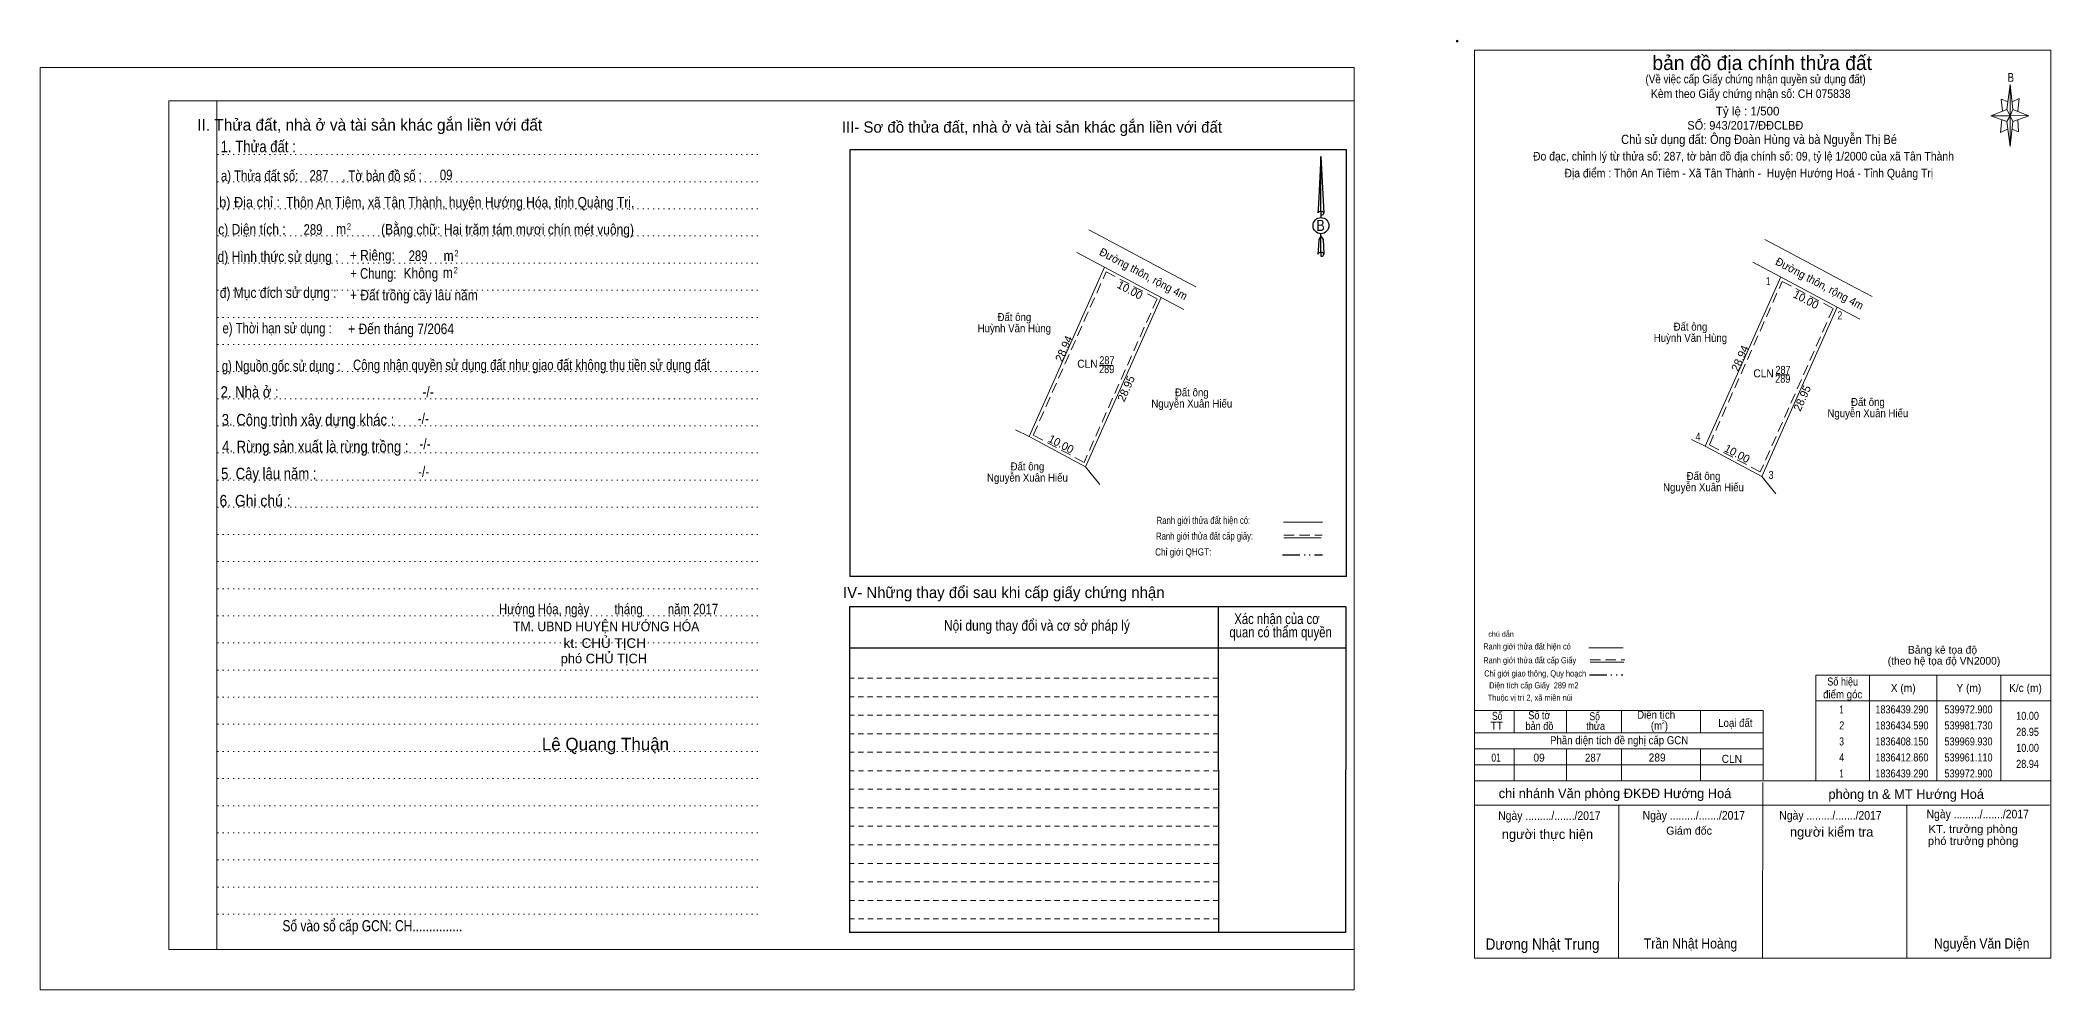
# Model space of a CAD drawing. Header units: metres. Extents: x 539486 to 540015, y 1836328 to 1836476.
# Drawn here: x 539701.1 to 540015.1, y 1836328 to 1836476.2 of the extents above; entities that cross this region are included whole.
import ezdxf
from ezdxf.enums import TextEntityAlignment as Align

# ---------------------------------------------------------------- set-up
doc = ezdxf.new("R2010")
doc.units = ezdxf.units.M
doc.header["$LTSCALE"] = 0.54
doc.header["$PDMODE"] = 32
doc.header["$PDSIZE"] = 0.27
for name, pattern in [('DASH_DOUBLE_DOT', [9.2, 5, -1.2, 0.3, -1.2, 0.3, -1.2]), ('DOTTED', [1.5, 0.3, -1.2]), ('MEDIUM_DASHED', [4.5, 3, -1.5]), ('SHORT_DASHED', [2.7, 1.5, -1.2])]:
    doc.linetypes.add(name, pattern=pattern)
for name, color, linetype, lineweight in [('1', 7, 'DOTTED', 13), ('10', 7, 'Continuous', 13), ('13', 7, 'Continuous', 13), ('17', 7, 'Continuous', 13), ('2', 7, 'SHORT_DASHED', 13), ('23', 7, 'Continuous', 13), ('28', 7, 'Continuous', 25), ('5', 7, 'Continuous', 13), ('6', 7, 'Continuous', 13), ('63', 7, 'Continuous', 13)]:
    doc.layers.add(name, color=color, linetype=linetype, lineweight=lineweight)
for name, color, linetype in [('18', 7, 'Continuous'), ('3', 7, 'Continuous'), ('34', 7, 'Continuous'), ('4', 7, 'Continuous')]:
    doc.layers.add(name, color=color, linetype=linetype)

msp = doc.modelspace()

# ---------------------------------------------------------------- linework, layer by layer
at = {"layer": '1', "linetype": 'Continuous'}
for p, q in [((539721.17, 1836466.79), (539906.27, 1836466.79)), ((539721.17, 1836466.79), (539721.17, 1836334.29)), ((539906.27, 1836466.79), (539906.27, 1836333.19)), ((539721.17, 1836334.29), (539906.27, 1836334.29))]:
    msp.add_line(p, q, dxfattribs=at)
at = {"layer": '1'}
for p, q in [((539728.67, 1836466.79), (539728.67, 1836334.29)), ((539728.75, 1836458.39), (539813.29, 1836458.39)), ((539728.75, 1836454.15), (539813.29, 1836454.15)), ((539728.75, 1836449.93), (539813.29, 1836449.93)), ((539728.75, 1836445.69), (539813.29, 1836445.69)), ((539728.75, 1836441.45), (539813.29, 1836441.45)), ((539728.75, 1836437.21), (539813.29, 1836437.21)), ((539728.75, 1836432.97), (539813.29, 1836432.97)), ((539728.75, 1836428.75), (539813.29, 1836428.75)), ((539728.75, 1836424.51), (539813.29, 1836424.51)), ((539728.75, 1836420.27), (539813.29, 1836420.27)), ((539728.75, 1836416.03), (539813.29, 1836416.03)), ((539728.75, 1836411.81), (539813.29, 1836411.81)), ((539728.75, 1836407.57), (539813.29, 1836407.57)), ((539728.75, 1836403.33), (539813.29, 1836403.33)), ((539728.75, 1836399.09), (539813.29, 1836399.09)), ((539728.75, 1836394.85), (539813.29, 1836394.85)), ((539728.75, 1836390.61), (539813.29, 1836390.61)), ((539728.75, 1836386.39), (539813.29, 1836386.39)), ((539728.75, 1836382.15), (539813.29, 1836382.15)), ((539728.75, 1836377.91), (539813.29, 1836377.91)), ((539728.75, 1836373.67), (539813.29, 1836373.67)), ((539728.75, 1836369.45), (539813.29, 1836369.45)), ((539728.75, 1836365.21), (539813.29, 1836365.21)), ((539728.75, 1836360.97), (539813.29, 1836360.97)), ((539728.75, 1836356.73), (539813.29, 1836356.73)), ((539728.75, 1836352.49), (539813.29, 1836352.49)), ((539728.75, 1836348.27), (539813.29, 1836348.27)), ((539728.75, 1836344.03), (539813.29, 1836344.03)), ((539728.75, 1836339.79), (539813.29, 1836339.79))]:
    msp.add_line(p, q, dxfattribs=at)
at = {"layer": '1', "linetype": 'Continuous'}
for points in [[(539701.07, 1836327.99), (539906.27, 1836327.99), (539906.27, 1836471.99), (539701.07, 1836471.99)], [(539728.67, 1836466.79), (539906.27, 1836466.79), (539906.27, 1836334.29), (539728.67, 1836334.29)]]:
    msp.add_lwpolyline(points, close=True, dxfattribs=at)
at = {"layer": '1', "linetype": 'MEDIUM_DASHED'}
msp.add_lwpolyline([(539973.14, 1836438.6), (539981.08, 1836434.37), (539969.69, 1836408.84), (539961.76, 1836413.08)], close=True, dxfattribs=at)
at = {"layer": '10'}
for p, q in [((539961.11, 1836412.86), (539972.9, 1836439.29)), ((539969.93, 1836408.15), (539981.73, 1836434.59)), ((539969.93, 1836408.15), (539972.14, 1836405.4))]:
    msp.add_line(p, q, dxfattribs=at)
msp.add_lwpolyline([(539958.98, 1836413.93), (539961.11, 1836412.86), (539969.93, 1836408.15)], dxfattribs=at)
at = {"layer": '13'}
for p, q in [((539864.85, 1836446.62), (539869.15, 1836444.34)), ((539869.16, 1836444.34), (539878.02, 1836439.62)), ((539855.52, 1836414.36), (539867.31, 1836440.79)), ((539862.98, 1836443.09), (539867.28, 1836440.81)), ((539867.28, 1836440.81), (539876.14, 1836436.09)), ((539878.02, 1836439.62), (539881.57, 1836437.73)), ((539864.34, 1836409.65), (539876.14, 1836436.09)), ((539876.14, 1836436.09), (539879.69, 1836434.2)), ((539866.53, 1836425.48), (539868.64, 1836425.48)), ((539864.34, 1836409.65), (539866.55, 1836406.9))]:
    msp.add_line(p, q, dxfattribs=at)
at = {"layer": '13', "linetype": 'MEDIUM_DASHED'}
msp.add_lwpolyline([(539867.55, 1836440.1), (539875.49, 1836435.87), (539864.1, 1836410.34), (539856.17, 1836414.58)], close=True, dxfattribs=at)
at = {"layer": '13'}
msp.add_lwpolyline([(539853.39, 1836415.43), (539855.52, 1836414.36), (539864.34, 1836409.65)], dxfattribs=at)
at = {"layer": '17'}
for p, q in [((539970.08, 1836332.87), (539970.1, 1836360.35)), ((539947.58, 1836332.89), (539947.6, 1836356.81)), ((539992.58, 1836332.85), (539992.6, 1836356.81))]:
    msp.add_line(p, q, dxfattribs=at)
at = {"layer": '2'}
for p, q in [((539885.05, 1836373.75), (539827.47, 1836373.75)), ((539885.05, 1836370.87), (539827.47, 1836370.87)), ((539885.05, 1836367.97), (539827.47, 1836367.97)), ((539885.05, 1836365.09), (539827.47, 1836365.09)), ((539885.06, 1836362.19), (539827.47, 1836362.19)), ((539885.07, 1836359.29), (539827.47, 1836359.29)), ((539885.07, 1836356.41), (539827.47, 1836356.41)), ((539885.07, 1836353.51), (539827.47, 1836353.51)), ((539885.07, 1836350.61), (539827.47, 1836350.61)), ((539885.08, 1836347.73), (539827.47, 1836347.73)), ((539885.08, 1836344.83), (539827.47, 1836344.83)), ((539885.09, 1836341.95), (539827.47, 1836341.95)), ((539885.09, 1836339.05), (539827.47, 1836339.05))]:
    msp.add_line(p, q, dxfattribs=at)
at = {"layer": '23'}
for p, q in [((539970.44, 1836445.12), (539974.74, 1836442.84)), ((539968.57, 1836441.59), (539972.87, 1836439.31)), ((539974.75, 1836442.84), (539983.61, 1836438.12)), ((539972.87, 1836439.31), (539981.73, 1836434.59)), ((539983.61, 1836438.12), (539987.16, 1836436.23)), ((539981.73, 1836434.59), (539985.28, 1836432.7))]:
    msp.add_line(p, q, dxfattribs=at)
at = {"layer": '28'}
for p, q in [((539905.07, 1836459.13), (539827.54, 1836459.13)), ((539901.08, 1836458.09), (539901.55, 1836449.25)), ((539901.08, 1836458.09), (539901.55, 1836449.25)), ((539901.08, 1836458.09), (539901.55, 1836449.25)), ((539900.7, 1836450.63), (539900.63, 1836449.27)), ((539901.08, 1836449.55), (539901.08, 1836449.21)), ((539901.08, 1836449.21), (539901.08, 1836448.95)), ((539901.08, 1836448.95), (539901.08, 1836448.61)), ((539901.08, 1836448.95), (539901.08, 1836448.61)), ((539901.08, 1836448.95), (539901.08, 1836448.61)), ((539901.55, 1836449.25), (539901.55, 1836449.27)), ((539901.08, 1836445.63), (539901.08, 1836446.03)), ((539901.08, 1836445.63), (539901.08, 1836446.03)), ((539901.08, 1836445.63), (539901.08, 1836446.03)), ((539901.08, 1836445.63), (539901.43, 1836445.15)), ((539901.08, 1836445.63), (539901.43, 1836445.15)), ((539901.08, 1836445.63), (539901.43, 1836445.15)), ((539901.43, 1836445.15), (539901.55, 1836442.83)), ((539901.43, 1836445.15), (539901.55, 1836442.83)), ((539901.43, 1836445.15), (539901.55, 1836442.83)), ((539901.08, 1836443.13), (539901.08, 1836442.79)), ((539901.08, 1836442.79), (539901.08, 1836442.53)), ((539901.55, 1836442.83), (539901.55, 1836442.85)), ((539885.05, 1836387.79), (539885.09, 1836336.91)), ((539904.99, 1836387.79), (539904.95, 1836336.91)), ((539904.98, 1836381.33), (539827.47, 1836381.33)), ((539904.95, 1836336.91), (539827.47, 1836336.91))]:
    msp.add_line(p, q, dxfattribs=at)
at = {"layer": '28', "lineweight": 13}
msp.add_line((539895.25, 1836401.01), (539901.34, 1836401.01), dxfattribs=at)
at = {"layer": '28', "linetype": 'MEDIUM_DASHED', "lineweight": 13}
msp.add_line((539895.29, 1836398.97), (539901.29, 1836398.97), dxfattribs=at)
at = {"layer": '28', "linetype": 'SHORT_DASHED', "lineweight": 13}
msp.add_line((539885.04, 1836376.65), (539827.47, 1836376.65), dxfattribs=at)
at = {"layer": '28'}
for points in [[(539901.08, 1836449.55), (539901.08, 1836458.09), (539900.7, 1836450.63)], [(539901.08, 1836443.13), (539901.08, 1836445.63), (539900.75, 1836445.15), (539900.7, 1836444.21), (539900.63, 1836442.85)], [(539904.99, 1836387.79), (539827.47, 1836387.79), (539827.47, 1836336.91)]]:
    msp.add_lwpolyline(points, dxfattribs=at)
msp.add_ellipse((539901.0961, 1836447.2997), major_axis=(0, 1.258), ratio=0.983453, dxfattribs=at)
for centre, start_param, end_param in [((539901.0965, 1836449.2382), 1.57079633, 3.07445202), ((539901.0965, 1836449.2382), 0.06714063, 1.57079633), ((539901.0965, 1836449.2382), 4.71238898, 6.28318531), ((539901.0965, 1836442.8177), 2.49106941, 3.07427841), ((539901.0965, 1836442.8177), 1.57079633, 2.49106941), ((539901.0965, 1836442.8177), 0.06714063, 1.57079633), ((539901.0965, 1836442.8177), 4.71238898, 6.28318531)]:
    msp.add_ellipse(centre, major_axis=(0.4535, 0), ratio=0.655448, start_param=start_param, end_param=end_param, dxfattribs=at)
at = {"layer": '5'}
for p, q in [((540008.24, 1836465.45), (540008.74, 1836469.35)), ((540008.24, 1836463.55), (540005.74, 1836464.45)), ((540009.14, 1836463.55), (540008.74, 1836459.65)), ((540009.14, 1836465.45), (540011.64, 1836464.45)), ((540009.94, 1836463.85), (540010.04, 1836461.95)), ((540010.04, 1836461.95), (540009.04, 1836462.35)), ((539942.92, 1836381.4), (539948.3, 1836381.4)), ((539943.12, 1836379.16), (539948.38, 1836379.16)), ((539925.08, 1836371.61), (539970.16, 1836371.61)), ((539931.26, 1836371.61), (539931.26, 1836368.17)), ((539939.42, 1836371.61), (539939.42, 1836368.11)), ((539948.06, 1836371.61), (539948.06, 1836368.11)), ((539960.36, 1836371.61), (539960.36, 1836368.11)), ((539970.16, 1836371.61), (539970.16, 1836360.77)), ((539925.08, 1836368.11), (539970.16, 1836368.11)), ((539925.08, 1836365.61), (539970.16, 1836365.61)), ((539931.26, 1836365.61), (539931.26, 1836360.61)), ((539939.42, 1836365.61), (539939.42, 1836360.61)), ((539948.06, 1836365.61), (539948.06, 1836360.61)), ((539960.36, 1836365.61), (539960.36, 1836360.61)), ((539925.08, 1836363.11), (539970.16, 1836363.11)), ((539925.08, 1836360.61), (539970.16, 1836360.61))]:
    msp.add_line(p, q, dxfattribs=at)
at = {"layer": '5', "linetype": 'DOTTED'}
msp.add_line((539728.67, 1836466.79), (539728.67, 1836334.29), dxfattribs=at)
at = {"layer": '5', "linetype": 'MEDIUM_DASHED'}
msp.add_line((539943.12, 1836379.48), (539948.56, 1836379.48), dxfattribs=at)
at = {"layer": '5', "linetype": 'DASH_DOUBLE_DOT', "lineweight": 25}
msp.add_line((539943.02, 1836377.18), (539948.25, 1836377.18), dxfattribs=at)
at = {"layer": '5'}
for points in [[(539925.08, 1836474.71), (540015.08, 1836474.71), (540015.08, 1836332.91), (539925.08, 1836332.91)], [(540008.74, 1836469.35), (540009.14, 1836465.45), (540008.74, 1836464.45)], [(540008.74, 1836464.45), (540005.74, 1836464.45), (540008.24, 1836465.45), (540009.14, 1836463.55), (540011.64, 1836464.45), (540008.74, 1836464.55)], [(540008.74, 1836464.45), (540008.74, 1836459.65), (540008.24, 1836463.55)]]:
    msp.add_lwpolyline(points, close=True, dxfattribs=at)
for points in [[(540008.44, 1836466.65), (540007.34, 1836467.05), (540007.54, 1836465.15)], [(540009.04, 1836466.65), (540010.14, 1836467.15), (540009.94, 1836465.15)], [(540008.74, 1836464.45), (540008.24, 1836465.45), (540005.74, 1836464.45)], [(540007.44, 1836463.85), (540007.24, 1836461.85), (540008.34, 1836462.35)], [(540008.74, 1836464.45), (540009.14, 1836463.55), (540011.64, 1836464.45)]]:
    msp.add_lwpolyline(points, dxfattribs=at)
msp.add_point((539922.38, 1836476.11), dxfattribs=at)
at = {"layer": '6'}
for p, q in [((539925.08, 1836360.61), (540015.08, 1836360.61)), ((539925.08, 1836356.81), (540014.88, 1836356.81)), ((540015.08, 1836332.91), (539925.08, 1836332.91))]:
    msp.add_line(p, q, dxfattribs=at)
at = {"layer": '63', "lineweight": 25}
for p, q in [((539827.54, 1836459.13), (539827.54, 1836392.49)), ((539905.07, 1836392.49), (539905.07, 1836459.13)), ((539905.07, 1836392.49), (539827.54, 1836392.49))]:
    msp.add_line(p, q, dxfattribs=at)
at = {"layer": '63'}
for p, q in [((539972.12, 1836423.98), (539974.23, 1836423.98)), ((539895.29, 1836398.53), (539901.15, 1836398.53)), ((539895.29, 1836398.53), (539901.15, 1836398.53)), ((539986.78, 1836377.11), (539986.78, 1836360.61)), ((539997.28, 1836377.11), (539997.28, 1836360.61)), ((540007.28, 1836377.11), (540007.28, 1836360.61)), ((539978.38, 1836373.11), (540015.08, 1836373.11))]:
    msp.add_line(p, q, dxfattribs=at)
at = {"layer": '63', "linetype": 'DASH_DOUBLE_DOT', "lineweight": 25}
msp.add_line((539895.11, 1836395.92), (539901.35, 1836395.92), dxfattribs=at)
at = {"layer": '63'}
msp.add_lwpolyline([(539978.38, 1836377.11), (540015.08, 1836377.11), (540015.08, 1836360.61), (539978.38, 1836360.61)], close=True, dxfattribs=at)

# ---------------------------------------------------------------- texts
at = {"layer": '1'}
for s, height, width, p in [('CLN', 1.25, 0.95, (539970.215, 1836423.61)), ('287', 1.25, 0.85, (539973.255, 1836424.15)), ('289', 1.25, 0.85, (539973.22, 1836422.77)), ('2', 0.625, 0.8, (539954.57, 1836369.49))]:
    msp.add_text(s, height=height, dxfattribs=dict(at, width=width)).set_placement(p, align=Align.CENTER)
at = {"layer": '13', "width": 0.95}
msp.add_text('Đường thôn, rộng 4m', height=1.25, rotation=331.954, dxfattribs=at).set_placement((539873.0861, 1836439.2093), align=Align.CENTER)
at = {"layer": '13'}
for s, rotation, p in [('10.00', 331.975, (539870.9663, 1836436.6906)), ('28.94', 65.959, (539861.5222, 1836427.8304)), ('28.95', 65.949, (539871.2336, 1836421.6103)), ('10.00', 331.897, (539860.2156, 1836412.6477))]:
    msp.add_text(s, height=1.25, rotation=rotation, dxfattribs=at).set_placement(p, align=Align.CENTER)
for s, width, p in [('Huỳnh Văn Hùng', 0.9, (539853.21, 1836430.65)), ('Đất ông', 0.9, (539853.215, 1836432.4)), ('CLN', 0.95, (539864.625, 1836425.11)), ('289', 0.85, (539867.63, 1836424.27)), ('287', 0.85, (539867.665, 1836425.65)), ('Đất ông', 0.9, (539880.925, 1836420.64)), ('Nguyễn Xuân Hiếu', 0.9, (539880.92, 1836418.89)), ('Đất ông', 0.9, (539855.255, 1836409.08)), ('Nguyễn Xuân Hiếu', 0.9, (539855.25, 1836407.33))]:
    msp.add_text(s, height=1.25, dxfattribs=dict(at, width=width)).set_placement(p, align=Align.CENTER)
at = {"layer": '18'}
for s, height, p in [('II. Thửa đất, nhà ở và tài sản khác gắn liền với đất', 1.8, (539752.53, 1836462.13)), ('phó CHỦ TỊCH', 1.5, (539789.105, 1836378.96)), ('Lê Quang Thuận', 1.98, (539789.35, 1836365.35))]:
    msp.add_text(s, height=height, dxfattribs=at).set_placement(p, align=Align.CENTER)
for s, height, width, p in [('1. Thửa đất :', 1.8, 0.85, (539735.115, 1836458.75)), ('a) Thửa đất số:              , Tờ bản đồ số : ', 1.65, 0.8, (539745.23, 1836454.27)), ('09', 1.65, 0.8, (539764.47, 1836454.39)), ('b) Địa chỉ : ', 1.65, 0.9, (539734.04, 1836450.13)), (' Thôn An Tiêm, xã Tân Thành, huyện Hướng Hóa, tỉnh Quảng Trị.', 1.65, 0.85, (539766.395, 1836450.12)), ('c) Diện tích :                                                   ', 1.65, 0.85, (539747.425, 1836445.91)), ('289', 1.65, 0.8, (539743.675, 1836445.87)), (' m', 1.65, 0.85, (539747.795, 1836445.95)), ('2', 1, 0.75, (539749.295, 1836446.67)), ('(Bằng chữ: Hai trăm tám mươi chín mét vuông)', 1.65, 0.85, (539774.055, 1836445.89)), ('+ Riêng: ', 1.65, 0.85, (539753.195, 1836441.85)), ('d) Hình thức sử dụng :', 1.65, 0.85, (539738.215, 1836441.63)), ('       + Chung:', 1.65, 0.8, (539751.395, 1836439.01)), ('Không', 1.65, 0.85, (539760.525, 1836439.05)), ('289', 1.65, 0.8, (539760.085, 1836441.77)), (' m', 1.65, 0.85, (539764.455, 1836439.13)), (' m', 1.65, 0.85, (539764.595, 1836441.77)), ('2', 1, 0.75, (539765.965, 1836439.85)), ('2', 1, 0.75, (539766.095, 1836442.49)), ('đ) Mục đích sử dụng :', 1.65, 0.85, (539738.235, 1836436.01)), ('e) Thời hạn sử dụng :', 1.65, 0.8, (539738.07, 1836430.47)), ('+ Đến tháng 7/2064', 1.65, 0.85, (539757.435, 1836430.36)), ('g) Nguồn gốc sử dụng :', 1.65, 0.8, (539738.71, 1836424.57)), ('2. Nhà ở :', 1.8, 0.85, (539733.775, 1836420.43)), ('3. Công trình xây dựng khác :', 1.8, 0.85, (539742.9, 1836416.09)), ('4. Rừng sản xuất là rừng trồng :', 1.8, 0.85, (539744.035, 1836411.91)), ('5. Cây lâu năm :', 1.8, 0.85, (539736.77, 1836407.69)), ('6. Ghi chú :', 1.8, 0.9, (539734.615, 1836403.45)), ('Hướng Hóa, ngày        tháng        năm 2017', 1.65, 0.8, (539789.83, 1836386.61)), ('TM. UBND HUYỆN HƯỚNG HÓA', 1.5, 0.95, (539789.455, 1836383.97)), ('kt. CHỦ TỊCH', 1.5, 1.05, (539789.245, 1836381.37)), ('Số vào sổ cấp GCN: CH...............', 1.75, 0.8, (539752.95, 1836337.11))]:
    msp.add_text(s, height=height, dxfattribs=dict(at, width=width)).set_placement(p, align=Align.CENTER)
at = {"layer": '28'}
for s, height, width, p in [('B', 1.728, 0.85, (539901.035, 1836446.47)), ('-/-', 1.65, 0.85, (539761.645, 1836420.53)), ('-/-', 1.65, 0.85, (539760.905, 1836416.35)), ('-/-', 1.65, 0.85, (539761.165, 1836412.41)), ('-/-', 1.65, 0.85, (539760.955, 1836408.07)), ('Nội dung thay đổi và cơ sở pháp lý', 1.65, 0.85, (539856.74, 1836384.05)), (' quan có thẩm quyền', 1.65, 0.8, (539894.545, 1836383.01)), ('Xác nhận của cơ', 1.65, 0.8, (539894.225, 1836385.09))]:
    msp.add_text(s, height=height, dxfattribs=dict(at, width=width)).set_placement(p, align=Align.CENTER)
at = {"layer": '28', "width": 0.8}
msp.add_text('Ranh giới thửa đất hiện có:', height=1.128, rotation=0.135, dxfattribs=at).set_placement((539882.7387, 1836400.7275), align=Align.CENTER)
at = {"layer": '28'}
msp.add_text('IV- Những thay đổi sau khi cấp giấy chứng nhận', height=1.75, dxfattribs=at).set_placement((539851.565, 1836389.15), align=Align.CENTER)
at = {"layer": '3'}
for s, width, p in [('+ Đất trồng cây lâu năm', 0.85, (539759.425, 1836435.63)), ('Công nhận quyền sử dụng đất như giao đất không thu tiền sử dụng đất', 0.8, (539777.8, 1836424.73))]:
    msp.add_text(s, height=1.65, dxfattribs=dict(at, width=width)).set_placement(p, align=Align.CENTER)
at = {"layer": '34', "width": 0.9}
msp.add_text('Chủ sử dụng đất: Ông Đoàn Hùng và bà Nguyễn Thị Bé', height=1.44, dxfattribs=at).set_placement((539947.98, 1836460.04))
at = {"layer": '4', "width": 0.8}
msp.add_text('287', height=1.65, dxfattribs=at).set_placement((539744.6, 1836454.31), align=Align.CENTER)
at = {"layer": '5'}
for s, height, p in [('bản đồ địa chính thửa đất', 2.25, (539970.01, 1836471.59)), ('Tỷ lệ : 1/500', 1.35, (539967.735, 1836464.5))]:
    msp.add_text(s, height=height, dxfattribs=at).set_placement(p, align=Align.CENTER)
for s, height, width, p in [('(Về việc cấp Giấy chứng nhận quyền sử dụng đất)', 1.35, 0.85, (539968.975, 1836469.51)), ('Kèm theo Giấy chứng nhận số: CH 075838', 1.35, 0.9, (539968.215, 1836467.23)), ('B', 1.378, 0.8, (540008.84, 1836469.75)), ('SỐ: 943/2017/ĐĐCLBĐ', 1.35, 0.95, (539967.37, 1836462.28)), ('Đo đạc, chỉnh lý từ thửa số: 287, tờ bản đồ địa chính số: 09, tỷ lệ 1/2000 của xã Tân Thành', 1.35, 0.9, (539967.085, 1836457.46)), ('Địa điểm : Thôn An Tiêm - Xã Tân Thành -  Huyện Hướng Hoá - Tỉnh Quảng Trị ', 1.35, 0.9, (539968.14, 1836454.82)), ('chú dẫn', 0.7999, 1.05, (539929.23, 1836383.12)), ('Ranh giới thửa đất hiện có ', 0.96, 0.9, (539933.435, 1836381.12)), ('Ranh giới thửa đất cấp Giấy', 0.96, 0.9, (539933.7, 1836378.96)), ('Chỉ giới giao thông, Quy hoạch', 0.96, 0.9, (539934.55, 1836376.9)), ('Diện tích cấp Giấy  289 m2', 0.96, 0.9, (539934.34, 1836375.04)), ('Thuộc vị trí 2, xã miền núi', 0.96, 0.9, (539933.76, 1836373.11)), ('Số', 1.25, 0.8, (539928.63, 1836370.13)), ('Số tờ', 1.25, 0.85, (539935.205, 1836370.23)), ('Số', 1.25, 0.8, (539943.85, 1836370.07)), ('Diện tích', 1.25, 0.9, (539953.445, 1836370.31)), ('TT', 1.25, 0.95, (539928.56, 1836368.59)), ('bản đồ', 1.25, 0.85, (539935.22, 1836368.55)), ('thửa', 1.25, 0.85, (539944, 1836368.55)), ('(m )', 1.25, 0.9, (539953.955, 1836368.61)), ('Loại đất', 1.25, 0.9, (539965.815, 1836369.03)), ('Phần diện tích đề nghị cấp GCN', 1.25, 0.9, (539947.665, 1836366.33)), ('01', 1.25, 0.8, (539928.455, 1836363.61)), ('09', 1.25, 0.95, (539935.16, 1836363.61)), ('287', 1.25, 0.9, (539943.59, 1836363.61)), ('289', 1.25, 0.95, (539953.605, 1836363.63)), ('CLN', 1.25, 0.95, (539965.265, 1836363.42))]:
    msp.add_text(s, height=height, dxfattribs=dict(at, width=width)).set_placement(p, align=Align.CENTER)
at = {"layer": '6'}
for s, height, p in [('Bảng kê tọa độ ', 1.2, (539998.395, 1836380.47)), ('(theo hệ tọa độ VN2000)', 1.2, (539998.4, 1836378.75)), ('chi nhánh Văn phòng ĐKĐĐ Hướng Hoá', 1.5, (539947.025, 1836357.91)), ('phòng tn & MT Hướng Hoá', 1.5, (539992.5, 1836357.79)), ('người thực hiện', 1.5, (539936.47, 1836351.53)), ('Giám đốc', 1.25, (539958.59, 1836352.21)), ('người kiểm tra', 1.5, (539980.855, 1836351.89))]:
    msp.add_text(s, height=height, dxfattribs=at).set_placement(p, align=Align.CENTER)
for s, height, width, p in [('Ngày ........./......./2017', 1.35, 0.9, (539936.765, 1836354.51)), ('Ngày ........./......./2017', 1.35, 0.9, (539959.325, 1836354.55)), ('Ngày ........./......./2017', 1.35, 0.9, (539980.665, 1836354.55)), ('Ngày ........./......./2017', 1.35, 0.9, (540003.665, 1836354.75)), ('KT. trưởng phòng', 1.25, 1.05, (540002.94, 1836352.47)), ('phó trưởng phòng', 1.25, 1.05, (540002.94, 1836350.61)), ('Dương Nhật Trung', 1.75, 0.9, (539935.705, 1836334.25)), ('Trần Nhật Hoàng', 1.58, 0.9, (539958.815, 1836334.43)), ('Nguyễn Văn Diện', 1.58, 0.9, (540004.295, 1836334.43))]:
    msp.add_text(s, height=height, dxfattribs=dict(at, width=width)).set_placement(p, align=Align.CENTER)
at = {"layer": '63'}
msp.add_text('III- Sơ đồ thửa đất, nhà ở và tài sản khác gắn liền với đất', height=1.75, dxfattribs=at).set_placement((539855.95, 1836461.81), align=Align.CENTER)
for s, height, rotation, width, p in [('Đường thôn, rộng 4m', 1.25, 331.954, 0.95, (539978.6761, 1836437.7093)), ('Chỉ giới QHGT:', 1.123, 0.135, 0.85, (539879.5887, 1836395.7904)), ('Ranh giới thửa đất cấp giấy:', 1.123, 0.135, 0.8, (539882.9237, 1836398.2682))]:
    msp.add_text(s, height=height, rotation=rotation, dxfattribs=dict(at, width=width)).set_placement(p, align=Align.CENTER)
for s, width, p in [(' 1', 0.75, (539971.3, 1836438.01)), (' 2', 0.85, (539982.53, 1836432.66)), (' 4', 0.85, (539960.39, 1836413.74)), (' 3', 0.8, (539971.77, 1836407.75)), ('10.00', 0.85, (540013.23, 1836370.14)), ('28.95', 0.85, (540013.23, 1836367.64)), ('10.00', 0.85, (540013.23, 1836365.14)), ('28.94', 0.85, (540013.23, 1836362.64))]:
    msp.add_text(s, height=1.25, dxfattribs=dict(at, width=width)).set_placement(p, align=Align.RIGHT)
for s, rotation, p in [('10.00', 331.975, (539976.5563, 1836435.1906)), ('28.94', 65.959, (539967.1122, 1836426.3304)), ('28.95', 65.949, (539976.8236, 1836420.1103)), ('10.00', 331.897, (539965.8056, 1836411.1477))]:
    msp.add_text(s, height=1.25, rotation=rotation, dxfattribs=at).set_placement(p, align=Align.CENTER)
for s, width, p in [('Đất ông', 0.9, (539958.805, 1836430.9)), ('Huỳnh Văn Hùng', 0.9, (539958.8, 1836429.15)), ('Nguyễn Xuân Hiếu', 0.9, (539986.51, 1836417.39)), ('Đất ông', 0.9, (539986.515, 1836419.14)), ('Nguyễn Xuân Hiếu', 0.9, (539960.84, 1836405.83)), ('Đất ông', 0.9, (539960.845, 1836407.58)), ('điểm góc', 0.9, (539982.58, 1836373.49)), ('Số hiệu', 0.85, (539982.58, 1836375.49)), ('X (m)', 0.95, (539992.03, 1836374.49)), ('Y (m)', 0.95, (540002.285, 1836374.49)), ('K/c (m)', 0.95, (540011.125, 1836374.49)), (' 1', 0.75, (539982.23, 1836371.14)), ('1836439.290', 0.85, (539991.83, 1836371.14)), ('539972.900', 0.85, (540002.23, 1836371.14)), (' 2', 0.85, (539982.235, 1836368.64)), ('1836434.590', 0.85, (539991.83, 1836368.64)), ('539981.730', 0.85, (540002.23, 1836368.64)), (' 3', 0.8, (539982.225, 1836366.14)), ('1836408.150', 0.85, (539991.83, 1836366.14)), ('539969.930', 0.85, (540002.23, 1836366.14)), (' 4', 0.85, (539982.23, 1836363.64)), (' 1', 0.75, (539982.23, 1836361.14)), ('1836412.860', 0.85, (539991.83, 1836363.64)), ('1836439.290', 0.85, (539991.83, 1836361.14)), ('539961.110', 0.85, (540002.23, 1836363.64)), ('539972.900', 0.85, (540002.23, 1836361.14))]:
    msp.add_text(s, height=1.25, dxfattribs=dict(at, width=width)).set_placement(p, align=Align.CENTER)

doc.saveas('drawing.dxf')
